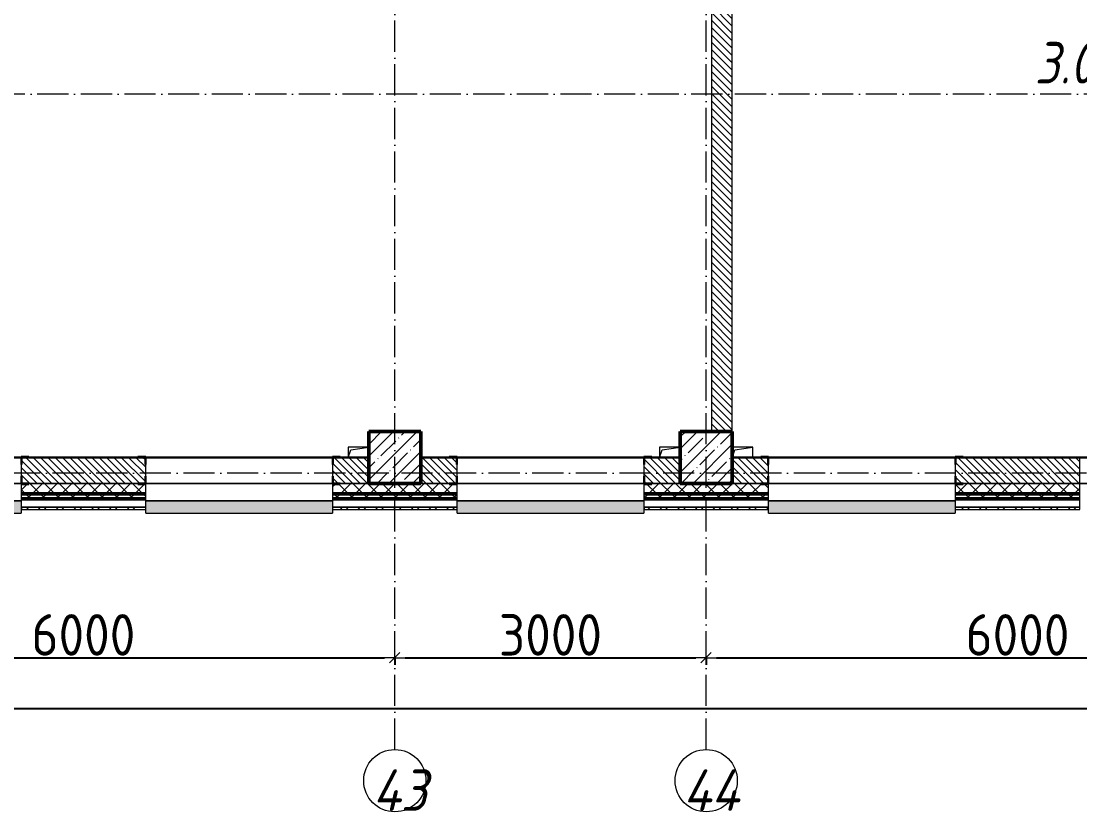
# Model space of a CAD drawing. Header units: millimetres. Extents: x -213536 to 1564669, y -45299 to 942238.
# Drawn here: x 605721 to 615921, y 281199 to 288815 of the extents above; entities that cross this region are included whole.
import ezdxf

# ---------------------------------------------------------------- set-up
doc = ezdxf.new("R2010")
doc.units = ezdxf.units.MM
doc.linetypes.add('50_200_ШТРИХ_1Т_ш5_п1_п1_', pattern=[700, 500, -100, 0, -100])
for name, color, linetype, lineweight in [('3) ЖБ 4м', 3, 'Continuous', 30), ('3.1) ЖБ окна 1.2 м', 102, 'Continuous', 30), ('A-____-____-DIMS', 7, 'Continuous', 9), ('A-GENM-____-MCUT', 7, 'Continuous', 25), ('A-GENM-____-OTLN', 7, 'Continuous', 9), ('A-GENM-____-OTLN-1', 7, 'Continuous', 25), ('A-GLAZ-____-OTLN', 7, 'Continuous', 9), ('A-WALL-____-MCUT-2', 7, 'Continuous', 50), ('A-WALL-____-MCUT-3', 7, 'Continuous', 9), ('A-WALL-____-OTLN', 7, 'Continuous', 9), ('A-WALL-____-PATT-1', 7, 'Continuous', 9), ('A-WALL-FNSH-MCUT-1', 7, 'Continuous', 9), ('S-COLS-____-MCUT', 7, 'Continuous', 50), ('S-COLS-____-OTLN', 7, 'Continuous', 9), ('S-GRID-____-IDEN', 7, 'Continuous', 9), ('S-GRID-____-OTLN-1', 7, '50_200_ШТРИХ_1Т_ш5_п1_п1_', 9), ('Марки помещений', 7, 'Continuous', 9)]:
    doc.layers.add(name, color=color, linetype=linetype, lineweight=lineweight)
doc.layers.add('A-GLAZ-____-OTLN-1', color=7, linetype='Continuous', lineweight=9, true_color=0xc0c0c0)
doc.styles.add('ISOCPEUR_I', font='isocpeui.ttf', dxfattribs={"width": 0.9, "height": 2.5})
doc.styles.add('ISOCPEUR_I_2', font='isocpeui.ttf', dxfattribs={"width": 0.85, "height": 2.3})
doc.styles.add('СПДС', font='isocpeur.ttf', dxfattribs={"width": 0.9})
doc.dimstyles.new('Размера А3', dxfattribs={"dimtxt": 200, "dimasz": 100, "dimexe": 70, "dimexo": 100, "dimgap": 20, "dimtad": 1, "dimdec": 0, "dimrnd": 10, "dimzin": 0, "dimdsep": 46, "dimtxsty": 'СПДС', "dimblk": 'ARROWHEAD_6', "dimcen": 1, "dimclrd": 256, "dimclre": 256, "dimclrt": 256, "dimazin": 0, "dimtfac": 1, "dimtdec": 0, "dimtmove": 2, "dimatfit": 3, "dimfxl": 1, "dimtolj": 1, "dimtzin": 0, "dimarcsym": 0})
pattern_1 = [(135, (549721.475, 286281.11), (-35.35534, -35.35534), [])]
pattern_2 = [(45, (549721.47, 286281.11), (-70.71068, 70.71068), []), (135, (549721.47, 286281.11), (-70.71068, -70.71068), [])]

# ---------------------------------------------------------------- blocks, each defined once
blk = doc.blocks.new('BSC_Колонна _Прямоугольная - 500х500-V57-АР1_План отверстий 3 этажа в осях 1-64_А-ГГ')
at = {"layer": 'S-COLS-____-OTLN'}
h = blk.add_hatch(dxfattribs=at)
h.set_pattern_fill('FP_94', color=256, style=0, pattern_type=2)
h.set_pattern_definition([(45, (-59600, 1668.96), (-114.04925, 114.04925), []), (45, (-59485.95, 1668.96), (-114.04925, 114.04925), [201.613, -40.323, 3.353, -36.97])])
h.paths.add_polyline_path([(-250, -250), (250, -250), (250, 250), (-250, 250)], flags=0)
at = {"layer": 'S-COLS-____-MCUT'}
for p, q in [((250, 250), (-250, 250)), ((-250, 250), (-250, -250)), ((250, -250), (250, 250)), ((-250, -250), (250, -250))]:
    blk.add_line(p, q, dxfattribs=at)
blk = doc.blocks.new('BSC_Колонна _Прямоугольная - 500х500-V110-АР1_План отверстий 3 этажа в осях 1-64_А-ГГ')
at = {"layer": 'S-COLS-____-OTLN'}
h = blk.add_hatch(dxfattribs=at)
h.set_pattern_fill('FP_133', color=256, style=0, pattern_type=2)
h.set_pattern_definition([(45, (-62600, 1668.96), (-114.04925, 114.04925), []), (45, (-62485.95, 1668.96), (-114.04925, 114.04925), [201.613, -40.323, 3.353, -36.97])])
h.paths.add_polyline_path([(-250, -250), (250, -250), (250, 250), (-250, 250), (-250, -177)], flags=0)
at = {"layer": 'S-COLS-____-MCUT'}
for p, q in [((250, 250), (-250, 250)), ((-250, 250), (-250, -250)), ((250, -250), (250, 250)), ((-250, -250), (250, -250))]:
    blk.add_line(p, q, dxfattribs=at)
blk = doc.blocks.new('Фахверк_СКБ_Уголок - 250_2700-27497298-АР1_План отверстий 3 этажа в осях 1-64_А-ГГ')
at = {"layer": 'A-GENM-____-MCUT'}
for p, q in [((200, 181), (125, 181)), ((125, 181), (125, 106)), ((125, 106), (131, 106)), ((131, 106), (131, 175)), ((131, 175), (200, 175)), ((200, 175), (200, 181)), ((131, -6), (125, -6)), ((125, -6), (125, -81)), ((125, -81), (200, -81)), ((131, -75), (131, -6)), ((200, -75), (131, -75)), ((200, -81), (200, -75))]:
    blk.add_line(p, q, dxfattribs=at)
blk = doc.blocks.new('AR_Отверстие прямоугольное _в плите_ - AR_Отверстие прямоугольное _в плите_-V177-АР1_План отверстий 3 этажа в осях 1-64_А-ГГ')
at = {"layer": 'A-GENM-____-OTLN'}
for p, q in [((100, 50), (-100, 50)), ((-100, 50), (-100, -50)), ((-100, -50), (-75, 25)), ((-75, 25), (100, 50))]:
    blk.add_line(p, q, dxfattribs=at)
blk = doc.blocks.new('AR_Отверстие прямоугольное _в плите_ - AR_Отверстие прямоугольное _в плите_-30510712-АР1_План отверстий 3 этажа в осях 1-64_А-ГГ')
at = {"layer": 'A-GENM-____-OTLN'}
for p, q in [((100, 50), (-100, 50)), ((-100, -50), (-75, 25)), ((-75, 25), (100, 50)), ((100, -50), (100, 50))]:
    blk.add_line(p, q, dxfattribs=at)
blk = doc.blocks.new('Отлив_СКБ - Отлив витража_120_НВФ-V214-АР1_План отверстий 3 этажа в осях 1-64_А-ГГ')
at = {"layer": 'A-GLAZ-____-OTLN-1'}
for points in [[(0, -2), (1800, -2), (1800, 0), (0, 0)], [(731, -120), (1800, -120), (1800, -2), (0, -2), (0, -120)]]:
    blk.add_hatch(color=256, dxfattribs=at).paths.add_polyline_path(points, flags=0)
at = {"layer": 'A-GLAZ-____-OTLN'}
for p, q in [((0, 0), (1800, 0)), ((1800, -2), (0, -2)), ((0, -120), (0, -83)), ((1800, -63), (1800, -120)), ((0, -120), (1800, -120))]:
    blk.add_line(p, q, dxfattribs=at)
blk = doc.blocks.new('Отлив_СКБ - Отлив витража_120_НВФ-31885687-АР1_План отверстий 3 этажа в осях 1-64_А-ГГ')
at = {"layer": 'A-GLAZ-____-OTLN-1'}
for points in [[(0, 0), (0, -2), (1800, -2), (1800, 0), (534, 0)], [(0, -2), (0, -120), (1800, -120), (1800, -2), (534, -2)]]:
    blk.add_hatch(color=256, dxfattribs=at).paths.add_polyline_path(points, flags=0)
at = {"layer": 'A-GLAZ-____-OTLN'}
for p, q in [((0, 0), (1800, 0)), ((1800, -2), (0, -2)), ((0, -120), (0, -83)), ((1800, -83), (1800, -120)), ((0, -120), (1800, -120))]:
    blk.add_line(p, q, dxfattribs=at)
blk = doc.blocks.new('Ось сетки - Круг_Ø6_00__ISO-2_5_0_9K_-25732049-АР1_План отверстий 3 этажа в осях 1-64_А-ГГ')
at = {"layer": 'S-GRID-____-IDEN'}
blk.add_circle((0, 0), 3, dxfattribs=at)
blk = doc.blocks.new('ARROWHEAD_6')
at = {"color": 0, "linetype": 'Continuous'}
for p, q in [((0, 0), (-1, 0)), ((-0.5, -0.5), (0.5, 0.5))]:
    blk.add_line(p, q, dxfattribs=at)
blk = doc.blocks.new('*D5424')
at = {"layer": 'A-____-____-DIMS', "lineweight": -2, "transparency": 16777216}
for p, q in [((603321, 282689), (603321, 282613)), ((603421, 282683), (609221, 282683)), ((609321, 282689), (609321, 282613))]:
    blk.add_line(p, q, dxfattribs=at)
at = {"layer": 'Defpoints', "color": 0, "lineweight": 50, "transparency": 16777216}
for p in [(603321, 282789), (609321, 282789), (609321, 282683)]:
    blk.add_point(p, dxfattribs=at)
at = {"layer": 'A-____-____-DIMS', "lineweight": -2, "transparency": 16777216, "xscale": 100, "yscale": 100, "zscale": 100, "rotation": 180}
blk.add_blockref('ARROWHEAD_6', (603321, 282683), dxfattribs=at)
at = {"layer": 'A-____-____-DIMS', "lineweight": -2, "transparency": 16777216, "xscale": 100, "yscale": 100, "zscale": 100}
blk.add_blockref('ARROWHEAD_6', (609321, 282683), dxfattribs=at)
at = {"layer": 'A-____-____-DIMS', "transparency": 16777216, "insert": (606321, 282903), "char_height": 400, "attachment_point": 5, "style": 'СПДС'}
blk.add_mtext('\\A1;6000', dxfattribs=at)
blk = doc.blocks.new('*D5425')
at = {"layer": 'A-____-____-DIMS', "lineweight": -2, "transparency": 16777216}
for p, q in [((609321, 282689), (609321, 282613)), ((609421, 282683), (612221, 282683)), ((612321, 282689), (612321, 282613))]:
    blk.add_line(p, q, dxfattribs=at)
at = {"layer": 'Defpoints', "color": 0, "lineweight": 50, "transparency": 16777216}
for p in [(609321, 282789), (612321, 282789), (612321, 282683)]:
    blk.add_point(p, dxfattribs=at)
at = {"layer": 'A-____-____-DIMS', "lineweight": -2, "transparency": 16777216, "xscale": 100, "yscale": 100, "zscale": 100, "rotation": 180}
blk.add_blockref('ARROWHEAD_6', (609321, 282683), dxfattribs=at)
at = {"layer": 'A-____-____-DIMS', "lineweight": -2, "transparency": 16777216, "xscale": 100, "yscale": 100, "zscale": 100}
blk.add_blockref('ARROWHEAD_6', (612321, 282683), dxfattribs=at)
at = {"layer": 'A-____-____-DIMS', "transparency": 16777216, "insert": (610821, 282903), "char_height": 400, "attachment_point": 5, "style": 'СПДС'}
blk.add_mtext('\\A1;3000', dxfattribs=at)
blk = doc.blocks.new('*D5426')
at = {"layer": 'A-____-____-DIMS', "lineweight": -2, "transparency": 16777216}
for p, q in [((612321, 282689), (612321, 282613)), ((612421, 282683), (618221, 282683)), ((618321, 282689), (618321, 282613))]:
    blk.add_line(p, q, dxfattribs=at)
at = {"layer": 'Defpoints', "color": 0, "lineweight": 50, "transparency": 16777216}
for p in [(612321, 282789), (618321, 282789), (618321, 282683)]:
    blk.add_point(p, dxfattribs=at)
at = {"layer": 'A-____-____-DIMS', "lineweight": -2, "transparency": 16777216, "xscale": 100, "yscale": 100, "zscale": 100, "rotation": 180}
blk.add_blockref('ARROWHEAD_6', (612321, 282683), dxfattribs=at)
at = {"layer": 'A-____-____-DIMS', "lineweight": -2, "transparency": 16777216, "xscale": 100, "yscale": 100, "zscale": 100}
blk.add_blockref('ARROWHEAD_6', (618321, 282683), dxfattribs=at)
at = {"layer": 'A-____-____-DIMS', "transparency": 16777216, "insert": (615321, 282903), "char_height": 400, "attachment_point": 5, "style": 'СПДС'}
blk.add_mtext('\\A1;6000', dxfattribs=at)
blk = doc.blocks.new('*D5437')
at = {"layer": 'A-____-____-DIMS', "lineweight": -2, "transparency": 16777216}
for p, q in [((547371, 282200), (547371, 282124)), ((547471, 282194), (650771, 282194)), ((650871, 282200), (650871, 282124))]:
    blk.add_line(p, q, dxfattribs=at)
at = {"layer": 'Defpoints', "color": 0, "lineweight": 50, "transparency": 16777216}
for p in [(547371, 282300), (650871, 282300), (650871, 282194)]:
    blk.add_point(p, dxfattribs=at)
at = {"layer": 'A-____-____-DIMS', "lineweight": -2, "transparency": 16777216, "xscale": 100, "yscale": 100, "zscale": 100, "rotation": 180}
blk.add_blockref('ARROWHEAD_6', (547371, 282194), dxfattribs=at)
at = {"layer": 'A-____-____-DIMS', "lineweight": -2, "transparency": 16777216, "xscale": 100, "yscale": 100, "zscale": 100}
blk.add_blockref('ARROWHEAD_6', (650871, 282194), dxfattribs=at)
at = {"layer": 'A-____-____-DIMS', "transparency": 16777216, "insert": (599121, 282414), "char_height": 400, "attachment_point": 5, "style": 'СПДС'}
blk.add_mtext('\\A1;103500', dxfattribs=at)

msp = doc.modelspace()

# ---------------------------------------------------------------- hatches: boundary and pattern name
at = {"layer": 'A-WALL-____-PATT-1'}
h = msp.add_hatch(dxfattribs=at)
h.set_pattern_fill('FP_6', color=256, style=0, pattern_type=2)
h.set_pattern_definition(pattern_1)
h.paths.add_polyline_path([(612571.5, 284862.2), (612571.5, 291862.2), (612371.5, 291862.2), (612371.5, 284862.2), (612452.8, 284862.2)], flags=0)
h = msp.add_hatch(dxfattribs=at)
h.set_pattern_fill('FP_6', color=256, style=0, pattern_type=2)
h.set_pattern_definition(pattern_1)
h.paths.add_polyline_path([(608727.5, 284362.2), (609071.5, 284362.2), (609071.5, 284612.2), (608727.5, 284612.2), (608727.5, 284543.2), (608721.5, 284543.2), (608721.5, 284431.2), (608727.5, 284431.2), (608727.5, 284366.4)], flags=0)
h.paths.add_polyline_path([(606846.5, 284362.2), (606915.5, 284362.2), (606915.5, 284431.2), (606921.5, 284431.2), (606921.5, 284543.2), (606915.5, 284543.2), (606915.5, 284612.2), (605727.5, 284612.2), (605727.5, 284543.2), (605721.5, 284543.2), (605721.5, 284431.2), (605727.5, 284431.2), (605727.5, 284362.2), (606266.7, 284362.2)], flags=0)
h.paths.add_polyline_path([(603846.5, 284362.2), (603915.5, 284362.2), (603915.5, 284431.2), (603921.5, 284431.2), (603921.5, 284543.2), (603915.5, 284543.2), (603915.5, 284612.2), (603571.5, 284612.2), (603571.5, 284362.2), (603615.5, 284362.2)], flags=0)
h = msp.add_hatch(dxfattribs=at)
h.set_pattern_fill('FP_6', color=256, style=0, pattern_type=2)
h.set_pattern_definition(pattern_1)
h.paths.add_polyline_path([(612071.5, 284362.2), (612071.5, 284612.2), (611727.5, 284612.2), (611727.5, 284543.2), (611721.5, 284543.2), (611721.5, 284431.2), (611727.5, 284431.2), (611727.5, 284362.2), (611796.5, 284362.2)], flags=0)
h.paths.add_polyline_path([(609801.6, 284362.2), (609915.5, 284362.2), (609915.5, 284431.2), (609921.5, 284431.2), (609921.5, 284543.2), (609915.5, 284543.2), (609915.5, 284612.2), (609571.5, 284612.2), (609571.5, 284362.2)], flags=0)
h = msp.add_hatch(dxfattribs=at)
h.set_pattern_fill('FP_6', color=256, style=0, pattern_type=2)
h.set_pattern_definition(pattern_1)
h.paths.add_polyline_path([(617755.2, 284362.2), (618071.5, 284362.2), (618071.5, 284612.2), (617727.5, 284612.2), (617727.5, 284543.2), (617721.5, 284543.2), (617721.5, 284431.2), (617727.5, 284431.2), (617727.5, 284362.2)], flags=0)
h.paths.add_polyline_path([(615921.5, 284362.2), (615921.5, 284612.2), (614727.5, 284612.2), (614727.5, 284543.2), (614721.5, 284543.2), (614721.5, 284431.2), (614727.5, 284431.2), (614727.5, 284362.2), (614977.5, 284362.2)], flags=0)
h.paths.add_polyline_path([(612846.5, 284362.2), (612915.5, 284362.2), (612915.5, 284431.2), (612921.5, 284431.2), (612921.5, 284543.2), (612915.5, 284543.2), (612915.5, 284612.2), (612571.5, 284612.2), (612571.5, 284362.2)], flags=0)
h = msp.add_hatch(dxfattribs=at)
h.set_pattern_fill('FP_1', color=256, style=0, pattern_type=2)
h.set_pattern_definition(pattern_2)
h.paths.add_polyline_path([(650471.5, 284262.2), (650971.5, 284262.2), (650971.5, 284362.2), (641946.5, 284362.2), (641946.5, 284356.2), (641871.5, 284356.2), (641871.5, 284262.2), (650453.3, 284262.2)], flags=0)
h.paths.add_polyline_path([(638964.7, 284262.2), (640071.5, 284262.2), (640071.5, 284356.2), (639996.5, 284356.2), (639996.5, 284362.2), (632121.5, 284362.2), (632121.5, 284262.2), (638721.5, 284262.2)], flags=0)
h.paths.add_polyline_path([(631121.5, 284262.2), (631121.5, 284362.2), (629996.5, 284362.2), (629996.5, 284356.2), (629921.5, 284356.2), (629921.5, 284262.2), (631011.2, 284262.2)], flags=0)
h.paths.add_polyline_path([(628121.5, 284262.2), (628121.5, 284356.2), (628046.5, 284356.2), (628046.5, 284362.2), (626996.5, 284362.2), (626996.5, 284356.2), (626921.5, 284356.2), (626921.5, 284262.2), (627476.2, 284262.2)], flags=0)
h.paths.add_polyline_path([(625121.5, 284262.2), (625121.5, 284362.2), (623996.5, 284362.2), (623996.5, 284356.2), (623921.5, 284356.2), (623921.5, 284262.2), (623996.5, 284262.2)], flags=0)
h.paths.add_polyline_path([(620721.5, 284262.2), (622121.5, 284262.2), (622121.5, 284362.2), (620796.5, 284362.2), (620796.5, 284356.2), (620721.5, 284356.2)], flags=0)
h.paths.add_polyline_path([(618638.9, 284262.2), (618921.5, 284262.2), (618921.5, 284356.2), (618846.5, 284356.2), (618846.5, 284362.2), (617796.5, 284362.2), (617796.5, 284356.2), (617721.5, 284356.2), (617721.5, 284262.2), (617755.2, 284262.2)], flags=0)
h.paths.add_polyline_path([(615921.5, 284262.2), (615921.5, 284362.2), (614796.5, 284362.2), (614796.5, 284356.2), (614721.5, 284356.2), (614721.5, 284262.2), (614796.5, 284262.2)], flags=0)
h.paths.add_polyline_path([(612571.5, 284262.2), (612921.5, 284262.2), (612921.5, 284356.2), (612846.5, 284356.2), (612846.5, 284362.2), (611796.5, 284362.2), (611796.5, 284356.2), (611721.5, 284356.2), (611721.5, 284262.2), (612452.8, 284262.2)], flags=0)
h.paths.add_polyline_path([(609921.5, 284262.2), (609921.5, 284356.2), (609846.5, 284356.2), (609846.5, 284362.2), (608796.5, 284362.2), (608796.5, 284356.2), (608721.5, 284356.2), (608721.5, 284262.2), (609801.6, 284262.2)], flags=0)
h.paths.add_polyline_path([(606921.5, 284262.2), (606921.5, 284356.2), (606846.5, 284356.2), (606846.5, 284362.2), (605796.5, 284362.2), (605796.5, 284356.2), (605721.5, 284356.2), (605721.5, 284262.2), (606266.7, 284262.2)], flags=0)
h.paths.add_polyline_path([(602731.7, 284262.2), (603921.5, 284262.2), (603921.5, 284356.2), (603846.5, 284356.2), (603846.5, 284362.2), (602796.5, 284362.2), (602796.5, 284356.2), (602721.5, 284356.2), (602721.5, 284262.2), (602727.5, 284262.2)], flags=0)
h.paths.add_polyline_path([(599721.5, 284262.2), (600921.5, 284262.2), (600921.5, 284356.2), (600846.5, 284356.2), (600846.5, 284362.2), (599796.5, 284362.2), (599796.5, 284356.2), (599721.5, 284356.2)], flags=0)
h.paths.add_polyline_path([(594778.1, 284262.2), (594921.5, 284262.2), (594921.5, 284356.2), (594846.5, 284356.2), (594846.5, 284362.2), (593796.5, 284362.2), (593796.5, 284356.2), (593721.5, 284356.2), (593721.5, 284262.2), (594571.5, 284262.2)], flags=0)
h.paths.add_polyline_path([(591921.5, 284262.2), (591921.5, 284356.2), (591846.5, 284356.2), (591846.5, 284362.2), (590796.5, 284362.2), (590796.5, 284356.2), (590721.5, 284356.2), (590721.5, 284262.2), (591915.5, 284262.2)], flags=0)
h.paths.add_polyline_path([(588592, 284262.2), (588921.5, 284262.2), (588921.5, 284356.2), (588846.5, 284356.8), (588846.5, 284362.2), (587521.5, 284362.2), (587521.5, 284262.2)], flags=0)
h.paths.add_polyline_path([(585057.1, 284262.2), (585721.5, 284262.2), (585721.5, 284356.2), (585646.5, 284356.2), (585646.5, 284362.2), (584521.5, 284362.2), (584521.5, 284262.2)], flags=0)
h.paths.add_polyline_path([(582721.5, 284262.2), (582721.5, 284356.2), (582646.5, 284356.2), (582646.5, 284362.2), (581596.5, 284362.2), (581596.5, 284356.2), (581521.5, 284356.2), (581522.2, 284262.2), (582715.5, 284262.2)], flags=0)
h.paths.add_polyline_path([(579721.5, 284262.2), (579721.5, 284356.2), (579646.5, 284356.2), (579646.5, 284362.2), (578521.5, 284362.2), (578521.5, 284262.2), (578871, 284262.2)], flags=0)
h.paths.add_polyline_path([(576721.5, 284262.2), (576721.5, 284356.2), (576646.5, 284356.2), (576646.5, 284362.2), (575521.5, 284362.2), (575521.5, 284262.2), (576219.8, 284262.2)], flags=0)
h.paths.add_polyline_path([(573721.5, 284262.2), (573721.5, 284356.2), (573646.5, 284356.2), (573646.5, 284362.2), (572596.5, 284362.2), (572596.5, 284356.2), (572521.5, 284356.2), (572521.5, 284262.2), (572684.8, 284262.2)], flags=0)
h.paths.add_polyline_path([(563847.5, 284262.2), (564721.5, 284262.2), (564721.5, 284356.2), (564646.5, 284356.2), (564646.5, 284362.2), (563596.5, 284362.2), (563596.5, 284356.2), (563521.5, 284356.2), (563521.5, 284262.2)], flags=0)
h.paths.add_polyline_path([(562080, 284262.2), (562521.5, 284262.2), (562521.5, 284356.2), (562446.5, 284356.2), (562446.5, 284362.2), (557196.5, 284362.2), (557196.5, 284356.2), (557121.5, 284356.2), (557121.5, 284262.2), (560621.5, 284262.2)], flags=0)
h.paths.add_polyline_path([(555010.2, 284262.2), (556121.5, 284262.2), (556121.5, 284356.2), (556046.5, 284356.2), (556046.5, 284362.2), (547271.5, 284362.2), (547271.5, 284262.2), (553242.7, 284262.2)], flags=0)
h = msp.add_hatch(dxfattribs=at)
h.set_pattern_fill('FP_1', color=256, style=0, pattern_type=2)
h.set_pattern_definition(pattern_2)
h.paths.add_polyline_path([(650971.5, 284212.2), (651071.5, 284212.2), (651071.5, 284262.2), (641871.5, 284262.2), (641871.5, 284212.2), (650453.3, 284212.2)], flags=0)
h.paths.add_polyline_path([(638964.7, 284212.2), (640071.5, 284212.2), (640071.5, 284262.2), (632121.5, 284262.2), (632121.5, 284212.2), (638081, 284212.2)], flags=0)
h.paths.add_polyline_path([(631011.2, 284212.2), (631121.5, 284212.2), (631121.5, 284262.2), (629921.5, 284262.2), (629921.5, 284212.2), (630127.4, 284212.2)], flags=0)
h.paths.add_polyline_path([(626921.5, 284212.2), (628121.5, 284212.2), (628121.5, 284262.2), (626921.5, 284262.2)], flags=0)
h.paths.add_polyline_path([(623941.3, 284212.2), (625121.5, 284212.2), (625121.5, 284262.2), (623921.5, 284262.2), (623921.5, 284212.2)], flags=0)
h.paths.add_polyline_path([(622121.5, 284212.2), (622121.5, 284262.2), (620721.5, 284262.2), (620721.5, 284212.2), (621290.1, 284212.2)], flags=0)
h.paths.add_polyline_path([(618921.5, 284212.2), (618921.5, 284262.2), (617721.5, 284262.2), (617721.5, 284212.2), (618638.9, 284212.2)], flags=0)
h.paths.add_polyline_path([(615921.5, 284212.2), (615921.5, 284262.2), (614721.5, 284262.2), (614721.5, 284212.2)], flags=0)
h.paths.add_polyline_path([(612921.5, 284212.2), (612921.5, 284262.2), (611721.5, 284262.2), (611721.5, 284212.2), (612452.8, 284212.2)], flags=0)
h.paths.add_polyline_path([(608721.5, 284212.2), (609921.5, 284212.2), (609921.5, 284262.2), (608721.5, 284262.2)], flags=0)
h.paths.add_polyline_path([(605721.5, 284212.2), (606921.5, 284212.2), (606921.5, 284262.2), (605721.5, 284262.2)], flags=0)
h.paths.add_polyline_path([(602731.7, 284212.2), (603921.5, 284212.2), (603921.5, 284262.2), (602721.5, 284262.2), (602721.5, 284212.2)], flags=0)
h.paths.add_polyline_path([(600921.5, 284212.2), (600921.5, 284262.2), (599721.5, 284262.2), (599721.5, 284212.2), (600080.5, 284212.2)], flags=0)
h.paths.add_polyline_path([(594778.1, 284212.2), (594921.5, 284212.2), (594921.5, 284262.2), (593721.5, 284262.2), (593721.5, 284212.2), (593894.4, 284212.2)], flags=0)
h.paths.add_polyline_path([(591921.5, 284212.2), (591921.5, 284262.2), (590721.5, 284262.2), (590721.5, 284212.2), (591243.2, 284212.2)], flags=0)
h.paths.add_polyline_path([(588592, 284212.2), (588921.5, 284212.2), (588921.5, 284262.2), (587521.5, 284262.2), (587521.5, 284212.2)], flags=0)
h.paths.add_polyline_path([(585721.5, 284212.2), (585721.5, 284262.2), (584521.5, 284262.2), (584521.5, 284212.2), (585057.1, 284212.2)], flags=0)
h.paths.add_polyline_path([(582721.5, 284212.2), (582721.5, 284262.2), (581521.5, 284262.2), (581522.2, 284212.2)], flags=0)
h.paths.add_polyline_path([(579721.5, 284212.2), (579721.5, 284262.2), (578521.5, 284262.2), (578521.5, 284212.2), (578871, 284212.2)], flags=0)
h.paths.add_polyline_path([(576721.5, 284212.2), (576721.5, 284262.2), (575521.5, 284262.2), (575521.5, 284212.2), (576219.8, 284212.2)], flags=0)
h.paths.add_polyline_path([(572684.8, 284212.2), (573721.5, 284212.2), (573721.5, 284262.2), (572521.5, 284262.2), (572521.5, 284212.2)], flags=0)
h.paths.add_polyline_path([(563521.5, 284212.2), (564721.5, 284212.2), (564721.5, 284262.2), (563521.5, 284262.2)], flags=0)
h.paths.add_polyline_path([(562521.5, 284212.2), (562521.5, 284262.2), (557121.5, 284262.2), (557121.5, 284212.2), (562080, 284212.2)], flags=0)
h.paths.add_polyline_path([(555893.9, 284212.2), (556121.5, 284212.2), (556121.5, 284262.2), (547171.5, 284262.2), (547171.5, 284212.2), (555010.2, 284212.2)], flags=0)
h = msp.add_hatch(dxfattribs=at)
h.set_pattern_fill('FP_3', color=256, style=0, pattern_type=2)
h.set_pattern_definition([(45, (549721.47, 286281.11), (-85.53659, 85.53659), []), (45, (549778.5, 286281.11), (-85.53659, 85.53659), [])])
h.paths.add_polyline_path([(621290.1, 284112.2), (621586.5, 284112.2), (621586.5, 284132.2), (620722.5, 284132.2), (620722.5, 284112.2)], flags=0)
h.paths.add_polyline_path([(618921.5, 284112.2), (618921.5, 284132.2), (617721.5, 284132.2), (617721.5, 284112.2), (618638.9, 284112.2)], flags=0)
h.paths.add_polyline_path([(615921.5, 284112.2), (615921.5, 284132.2), (614721.5, 284132.2), (614721.5, 284112.2)], flags=0)
h.paths.add_polyline_path([(612452.8, 284112.2), (612921.5, 284112.2), (612921.5, 284132.2), (611722.5, 284132.2), (611722.5, 284112.2)], flags=0)
h.paths.add_polyline_path([(608721.5, 284112.2), (609921.5, 284112.2), (609921.5, 284132.2), (608721.5, 284132.2)], flags=0)
h.paths.add_polyline_path([(606266.7, 284112.2), (606921.5, 284112.2), (606921.5, 284132.2), (605722.5, 284132.2), (605722.5, 284112.2)], flags=0)
h.paths.add_polyline_path([(603921.5, 284112.2), (603921.5, 284132.2), (602721.5, 284132.2), (602721.5, 284112.2), (603615.5, 284112.2)], flags=0)
h.paths.add_polyline_path([(600921.5, 284112.2), (600921.5, 284132.2), (599721.5, 284132.2), (599721.5, 284112.2), (600080.5, 284112.2)], flags=0)
h.paths.add_polyline_path([(594778.1, 284112.2), (594921.5, 284112.2), (594921.5, 284132.2), (593721.5, 284132.2), (593721.5, 284112.2), (593894.4, 284112.2)], flags=0)
h.paths.add_polyline_path([(590721.5, 284112.2), (591921.5, 284112.2), (591921.5, 284132.2), (590721.5, 284132.2)], flags=0)
h.paths.add_polyline_path([(588056.5, 284112.2), (588921.5, 284112.2), (588921.5, 284132.2), (588056.5, 284132.2)], flags=0)

# ---------------------------------------------------------------- linework, layer by layer
at = {"layer": '3) ЖБ 4м'}
for points in [[(609071.5, 284612.2), (609071.5, 284862.2), (609571.5, 284862.2), (609571.5, 284612.2)], [(612071.5, 284612.2), (612071.5, 284862.2), (612371.5, 284862.2)], [(612571.5, 284862.2), (612571.5, 284612.2)]]:
    msp.add_lwpolyline(points, dxfattribs=at)
at = {"layer": '3.1) ЖБ окна 1.2 м'}
for points in [[(603571.5, 284612.2), (609071.5, 284612.2)], [(609571.5, 284612.2), (612071.5, 284612.2)], [(612571.5, 284612.2), (618071.5, 284612.2)]]:
    msp.add_lwpolyline(points, dxfattribs=at)
at = {"layer": 'A-WALL-____-MCUT-2'}
for p, q in [((605721.5, 284262.2), (606921.5, 284262.2)), ((605721.5, 284212.2), (606921.5, 284212.2)), ((608721.5, 284262.2), (609921.5, 284262.2)), ((608721.5, 284212.2), (609921.5, 284212.2)), ((611721.5, 284262.2), (612921.5, 284262.2)), ((611721.5, 284212.2), (612921.5, 284212.2)), ((614721.5, 284262.2), (615921.5, 284262.2)), ((614721.5, 284212.2), (615921.5, 284212.2))]:
    msp.add_line(p, q, dxfattribs=at)
at = {"layer": 'A-WALL-____-MCUT-3'}
for p, q in [((612371.5, 291862.2), (612371.5, 284862.2)), ((612571.5, 284862.2), (612571.5, 291862.2)), ((606846.5, 284612.2), (605796.5, 284612.2)), ((609071.5, 284612.2), (608796.5, 284612.2)), ((609846.5, 284612.2), (609571.5, 284612.2)), ((612071.5, 284612.2), (611796.5, 284612.2)), ((612846.5, 284612.2), (612571.5, 284612.2)), ((615921.5, 284612.2), (614796.5, 284612.2)), ((615921.5, 284362.2), (615921.5, 284612.2)), ((605721.5, 284543.2), (605721.5, 284431.2)), ((606921.5, 284431.2), (606921.5, 284543.2)), ((608721.5, 284543.2), (608721.5, 284431.2)), ((609921.5, 284431.2), (609921.5, 284543.2)), ((611721.5, 284543.2), (611721.5, 284431.2)), ((612921.5, 284431.2), (612921.5, 284543.2)), ((614721.5, 284543.2), (614721.5, 284431.2)), ((605721.5, 284356.2), (605721.5, 284132.2)), ((606846.5, 284362.2), (605796.5, 284362.2)), ((605796.5, 284362.2), (606846.5, 284362.2)), ((606921.5, 284132.2), (606921.5, 284356.2)), ((608721.5, 284356.2), (608721.5, 284132.2)), ((609071.5, 284362.2), (608796.5, 284362.2)), ((608796.5, 284362.2), (609071.5, 284362.2)), ((609846.5, 284362.2), (609571.5, 284362.2)), ((609571.5, 284362.2), (609846.5, 284362.2)), ((609921.5, 284132.2), (609921.5, 284356.2)), ((611721.5, 284356.2), (611721.5, 284132.2)), ((612071.5, 284362.2), (611796.5, 284362.2)), ((611796.5, 284362.2), (612071.5, 284362.2)), ((612846.5, 284362.2), (612571.5, 284362.2)), ((612571.5, 284362.2), (612846.5, 284362.2)), ((612921.5, 284132.2), (612921.5, 284356.2)), ((614721.5, 284356.2), (614721.5, 284132.2)), ((615921.5, 284362.2), (614796.5, 284362.2)), ((614796.5, 284362.2), (615921.5, 284362.2)), ((615921.5, 284132.2), (615921.5, 284362.2)), ((605721.5, 284132.2), (606921.5, 284132.2)), ((608721.5, 284132.2), (609921.5, 284132.2)), ((611721.5, 284132.2), (612921.5, 284132.2)), ((614721.5, 284132.2), (615921.5, 284132.2))]:
    msp.add_line(p, q, dxfattribs=at)
at = {"layer": 'A-WALL-____-OTLN'}
for p, q in [((603921.5, 284612.2), (605721.5, 284612.2)), ((606921.5, 284612.2), (608721.5, 284612.2)), ((609921.5, 284612.2), (611721.5, 284612.2)), ((612921.5, 284612.2), (614721.5, 284612.2)), ((615921.5, 284612.2), (617721.5, 284612.2)), ((603921.5, 284362.2), (605721.5, 284362.2)), ((605721.5, 284362.2), (603921.5, 284362.2)), ((606921.5, 284362.2), (608721.5, 284362.2)), ((608721.5, 284362.2), (606921.5, 284362.2)), ((609921.5, 284362.2), (611721.5, 284362.2)), ((611721.5, 284362.2), (609921.5, 284362.2)), ((612921.5, 284362.2), (614721.5, 284362.2)), ((614721.5, 284362.2), (612921.5, 284362.2)), ((615921.5, 284362.2), (617721.5, 284362.2)), ((617721.5, 284362.2), (615921.5, 284362.2))]:
    msp.add_line(p, q, dxfattribs=at)
at = {"layer": 'A-WALL-FNSH-MCUT-1'}
for p, q in [((606921.5, 284132.2), (605722.5, 284132.2)), ((605722.5, 284132.2), (605722.5, 284112.2)), ((605722.5, 284112.2), (606921.5, 284112.2)), ((606921.5, 284112.2), (606921.5, 284132.2)), ((609921.5, 284132.2), (608721.5, 284132.2)), ((608721.5, 284132.2), (608721.5, 284112.2)), ((608721.5, 284112.2), (609921.5, 284112.2)), ((609921.5, 284112.2), (609921.5, 284132.2)), ((612921.5, 284132.2), (611722.5, 284132.2)), ((611722.5, 284132.2), (611722.5, 284112.2)), ((611722.5, 284112.2), (612921.5, 284112.2)), ((612921.5, 284112.2), (612921.5, 284132.2)), ((615921.5, 284132.2), (614721.5, 284132.2)), ((614721.5, 284132.2), (614721.5, 284112.2)), ((614721.5, 284112.2), (615921.5, 284112.2)), ((615921.5, 284112.2), (615921.5, 284132.2))]:
    msp.add_line(p, q, dxfattribs=at)
at = {"layer": 'S-GRID-____-OTLN-1', "color": 251, "ltscale": 0.6, "true_color": 0x636466}
for p, q in [((609321.5, 281798.5), (609321.5, 296431.7)), ((612321.5, 281798.5), (612321.5, 296431.7)), ((653647.9, 288112.2), (545052.7, 288112.2)), ((653795.9, 284462.2), (545052.7, 284462.2))]:
    msp.add_line(p, q, dxfattribs=at)

# ---------------------------------------------------------------- block references
at = {"layer": 'A-GENM-____-OTLN'}
for name, p in [('AR_Отверстие прямоугольное _в плите_ - AR_Отверстие прямоугольное _в плите_-V177-АР1_План отверстий 3 этажа в осях 1-64_А-ГГ', (608971.5, 284662.2)), ('AR_Отверстие прямоугольное _в плите_ - AR_Отверстие прямоугольное _в плите_-V177-АР1_План отверстий 3 этажа в осях 1-64_А-ГГ', (611971.5, 284662.2)), ('AR_Отверстие прямоугольное _в плите_ - AR_Отверстие прямоугольное _в плите_-30510712-АР1_План отверстий 3 этажа в осях 1-64_А-ГГ', (612671.5, 284662.2))]:
    msp.add_blockref(name, p, dxfattribs=at)
at = {"layer": 'A-GENM-____-OTLN-1'}
for p in [(605596.5, 284437.2), (608596.5, 284437.2), (611596.5, 284437.2), (614596.5, 284437.2)]:
    msp.add_blockref('Фахверк_СКБ_Уголок - 250_2700-27497298-АР1_План отверстий 3 этажа в осях 1-64_А-ГГ', p, dxfattribs=at)
at = {"layer": 'A-GENM-____-OTLN-1', "rotation": 180}
for p in [(607046.5, 284537.2), (610046.5, 284537.2), (613046.5, 284537.2)]:
    msp.add_blockref('Фахверк_СКБ_Уголок - 250_2700-27497298-АР1_План отверстий 3 этажа в осях 1-64_А-ГГ', p, dxfattribs=at)
at = {"layer": 'A-GLAZ-____-OTLN'}
for name, p in [('Отлив_СКБ - Отлив витража_120_НВФ-V214-АР1_План отверстий 3 этажа в осях 1-64_А-ГГ', (603921.5, 284195.2)), ('Отлив_СКБ - Отлив витража_120_НВФ-31885687-АР1_План отверстий 3 этажа в осях 1-64_А-ГГ', (606921.5, 284195.2)), ('Отлив_СКБ - Отлив витража_120_НВФ-V214-АР1_План отверстий 3 этажа в осях 1-64_А-ГГ', (609921.5, 284195.2)), ('Отлив_СКБ - Отлив витража_120_НВФ-31885687-АР1_План отверстий 3 этажа в осях 1-64_А-ГГ', (612921.5, 284195.2))]:
    msp.add_blockref(name, p, dxfattribs=at)
at = {"layer": 'S-COLS-____-OTLN'}
for name, p in [('BSC_Колонна _Прямоугольная - 500х500-V57-АР1_План отверстий 3 этажа в осях 1-64_А-ГГ', (609321.5, 284612.2)), ('BSC_Колонна _Прямоугольная - 500х500-V110-АР1_План отверстий 3 этажа в осях 1-64_А-ГГ', (612321.5, 284612.2))]:
    msp.add_blockref(name, p, dxfattribs=at)
at = {"layer": 'S-GRID-____-IDEN', "xscale": 99.99999999999993, "yscale": 99.99999999999993, "zscale": 99.99999999999993}
for p in [(609321.5, 281498.5), (612321.5, 281498.5)]:
    msp.add_blockref('Ось сетки - Круг_Ø6_00__ISO-2_5_0_9K_-25732049-АР1_План отверстий 3 этажа в осях 1-64_А-ГГ', p, dxfattribs=at)

# ---------------------------------------------------------------- texts
at = {"layer": 'S-GRID-____-IDEN', "char_height": 400, "attachment_point": 1, "style": 'ISOCPEUR_I'}
for s, insert, width in [('43', (609107.5, 281607.3), 425.696), ('44', (612098.5, 281607.3), 447.342)]:
    msp.add_mtext(s, dxfattribs=dict(at, insert=insert, width=width))
at = {"layer": 'Марки помещений', "color": 114, "true_color": 0x139b48, "insert": (615487.3, 288614.8), "char_height": 400, "width": 785.654, "attachment_point": 1, "style": 'ISOCPEUR_I_2'}
msp.add_mtext('3.036', dxfattribs=at)

# ---------------------------------------------------------------- dimensions: what is measured, and where the dimension line sits
at = {"layer": 'A-____-____-DIMS'}
for base, p1, p2, picture, middle in [((609321.5, 282682.6), (603321.5, 282788.7), (609321.5, 282788.7), '*D5424', (606321.5, 282902.6)), ((612321.5, 282682.6), (609321.5, 282788.7), (612321.5, 282788.7), '*D5425', (610821.5, 282902.6)), ((618321.5, 282682.6), (612321.5, 282788.7), (618321.5, 282788.7), '*D5426', (615321.5, 282902.6)), ((650871.5, 282194.4), (547371.5, 282300.4), (650871.5, 282300.4), '*D5437', (599121.5, 282414.4))]:
    dim = msp.add_linear_dim(base=base, p1=p1, p2=p2, dimstyle='Размера А3', override={"dimtxt": 400}, dxfattribs=at)
    dim.commit()
    dim.dimension.update_dxf_attribs({"geometry": picture, "text_midpoint": middle})

doc.saveas('drawing.dxf')
